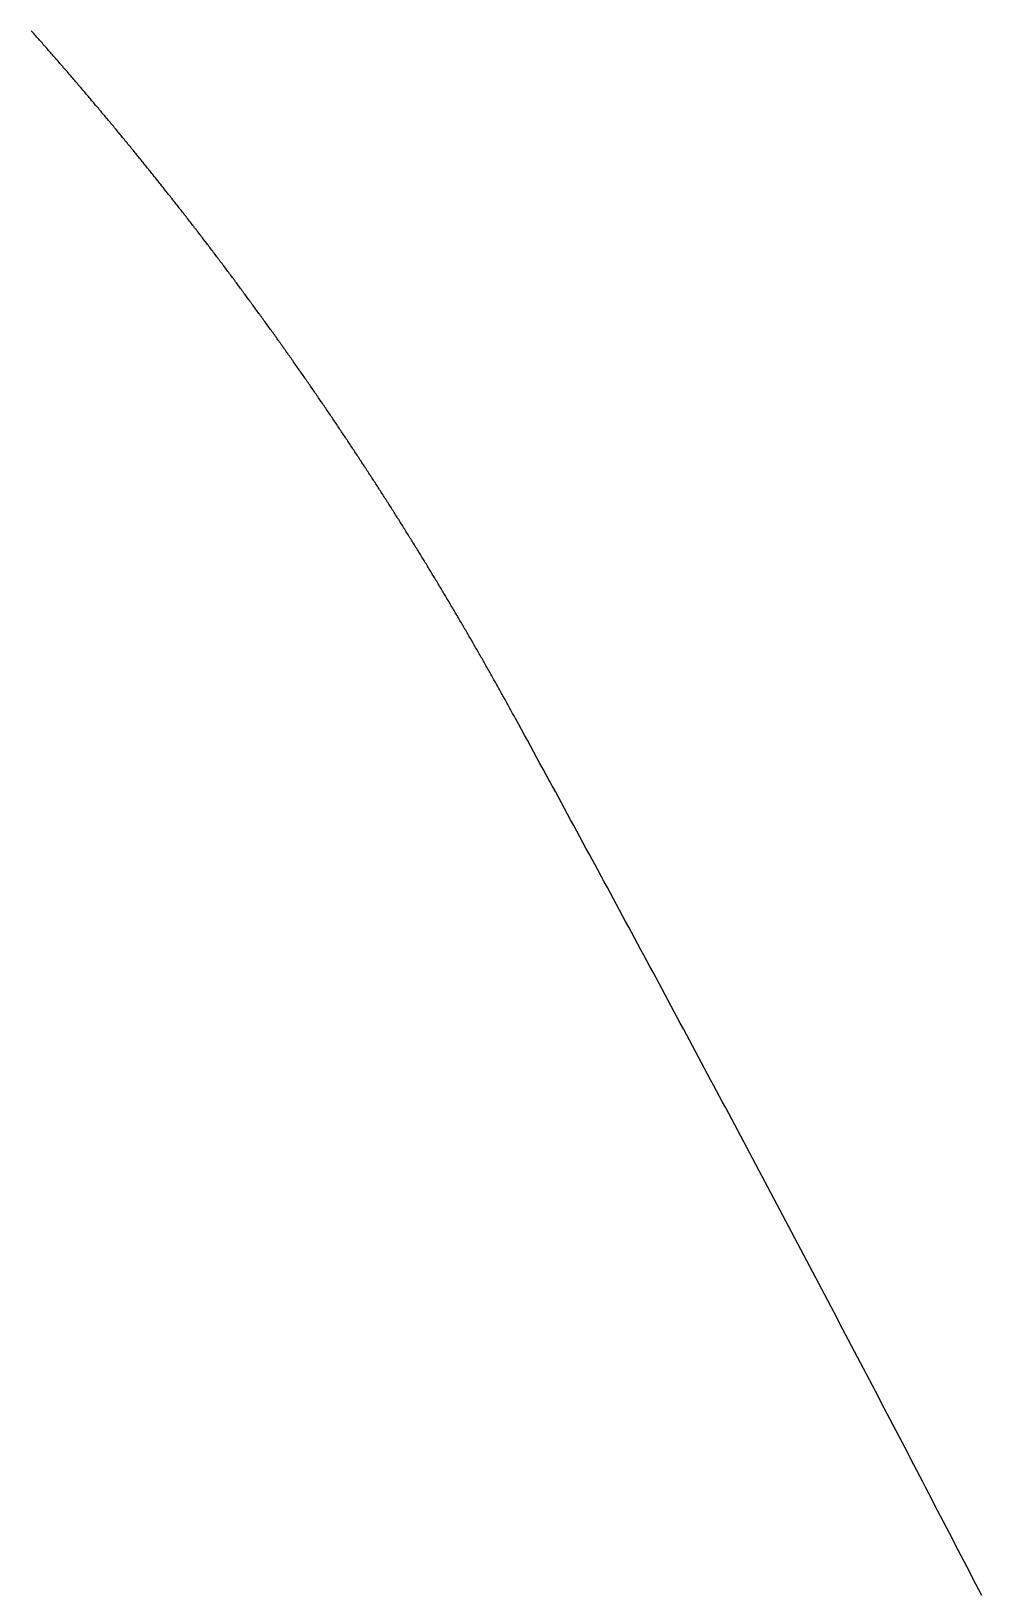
# Model space of a CAD drawing. Extents: x 6805096 to 46905100, y -25788412 to -58651.
# Drawn here: x 43675307 to 44108790, y -3682770 to -2970917 of the extents above; entities that cross this region are included whole.
import ezdxf

# ---------------------------------------------------------------- set-up
doc = ezdxf.new("R2010")
doc.units = 0

msp = doc.modelspace()

# ---------------------------------------------------------------- linework, layer by layer
at = {"layer": 'Layer 1'}
for p, q in [((43675733.055166, -2971156.136404), (43675307.42063, -2970677.575538)), ((43676158.51489, -2971634.865309), (43675733.055166, -2971156.136404)), ((43676583.799749, -2972113.762209), (43676158.51489, -2971634.865309)), ((43677008.909688, -2972592.827061), (43676583.799749, -2972113.762209)), ((43677433.844653, -2973072.059821), (43677008.909688, -2972592.827061)), ((43677858.604591, -2973551.460446), (43677433.844653, -2973072.059821)), ((43678283.189447, -2974031.02889), (43677858.604591, -2973551.460446)), ((43678707.599169, -2974510.765112), (43678283.189447, -2974031.02889)), ((43679131.833702, -2974990.669066), (43678707.599169, -2974510.765112)), ((43679555.892993, -2975470.74071), (43679131.833702, -2974990.669066)), ((43679979.776987, -2975950.98), (43679555.892993, -2975470.74071)), ((43680403.48563, -2976431.386892), (43679979.776987, -2975950.98)), ((43680827.01887, -2976911.961341), (43680403.48563, -2976431.386892)), ((43681250.376652, -2977392.703305), (43680827.01887, -2976911.961341)), ((43681673.558922, -2977873.61274), (43681250.376652, -2977392.703305)), ((43682096.565626, -2978354.689602), (43681673.558922, -2977873.61274)), ((43682519.396711, -2978835.933848), (43682096.565626, -2978354.689602)), ((43682942.052123, -2979317.345433), (43682519.396711, -2978835.933848)), ((43683364.531807, -2979798.924313), (43682942.052123, -2979317.345433)), ((43683786.835711, -2980280.670446), (43683364.531807, -2979798.924313)), ((43684208.96378, -2980762.583788), (43683786.835711, -2980280.670446)), ((43684630.915961, -2981244.664294), (43684208.96378, -2980762.583788)), ((43685052.692199, -2981726.911921), (43684630.915961, -2981244.664294)), ((43685474.292441, -2982209.326625), (43685052.692199, -2981726.911921)), ((43685895.716633, -2982691.908363), (43685474.292441, -2982209.326625)), ((43686316.964722, -2983174.657091), (43685895.716633, -2982691.908363)), ((43686738.036652, -2983657.572765), (43686316.964722, -2983174.657091)), ((43687158.932371, -2984140.655341), (43686738.036652, -2983657.572765)), ((43687579.651825, -2984623.904776), (43687158.932371, -2984140.655341)), ((43688000.19496, -2985107.321026), (43687579.651825, -2984623.904776)), ((43688420.561722, -2985590.904048), (43688000.19496, -2985107.321026)), ((43688840.752056, -2986074.653796), (43688420.561722, -2985590.904048)), ((43689260.765911, -2986558.570229), (43688840.752056, -2986074.653796)), ((43689680.603231, -2987042.653302), (43689260.765911, -2986558.570229)), ((43690100.263962, -2987526.902971), (43689680.603231, -2987042.653302)), ((43690519.748052, -2988011.319193), (43690100.263962, -2987526.902971)), ((43690939.055445, -2988495.901923), (43690519.748052, -2988011.319193)), ((43691358.186089, -2988980.651119), (43690939.055445, -2988495.901923)), ((43691777.13993, -2989465.566736), (43691358.186089, -2988980.651119)), ((43692195.916912, -2989950.648732), (43691777.13993, -2989465.566736)), ((43692614.516984, -2990435.897061), (43692195.916912, -2989950.648732)), ((43693032.940091, -2990921.31168), (43692614.516984, -2990435.897061)), ((43693451.186179, -2991406.892546), (43693032.940091, -2990921.31168)), ((43693869.255194, -2991892.639615), (43693451.186179, -2991406.892546)), ((43694287.147082, -2992378.552844), (43693869.255194, -2991892.639615)), ((43694704.86179, -2992864.632187), (43694287.147082, -2992378.552844)), ((43695122.399264, -2993350.877603), (43694704.86179, -2992864.632187)), ((43695539.75945, -2993837.289046), (43695122.399264, -2993350.877603)), ((43695956.942295, -2994323.866474), (43695539.75945, -2993837.289046)), ((43696373.947743, -2994810.609842), (43695956.942295, -2994323.866474)), ((43696790.775742, -2995297.519108), (43696373.947743, -2994810.609842)), ((43697207.426238, -2995784.594226), (43696790.775742, -2995297.519108)), ((43697623.899177, -2996271.835154), (43697207.426238, -2995784.594226)), ((43698040.194504, -2996759.241847), (43697623.899177, -2996271.835154)), ((43698456.312167, -2997246.814263), (43698040.194504, -2996759.241847)), ((43698872.252112, -2997734.552357), (43698456.312167, -2997246.814263)), ((43699288.014283, -2998222.456085), (43698872.252112, -2997734.552357)), ((43699703.598629, -2998710.525404), (43699288.014283, -2998222.456085)), ((43700119.005094, -2999198.76027), (43699703.598629, -2998710.525404)), ((43700534.233626, -2999687.16064), (43700119.005094, -2999198.76027)), ((43700949.28417, -3000175.726469), (43700534.233626, -2999687.16064)), ((43701364.156672, -3000664.457715), (43700949.28417, -3000175.726469)), ((43701778.851079, -3001153.354332), (43701364.156672, -3000664.457715)), ((43702193.367337, -3001642.416278), (43701778.851079, -3001153.354332)), ((43702607.705392, -3002131.643509), (43702193.367337, -3001642.416278)), ((43703021.865189, -3002621.035981), (43702607.705392, -3002131.643509)), ((43703435.846676, -3003110.59365), (43703021.865189, -3002621.035981)), ((43703849.649799, -3003600.316473), (43703435.846676, -3003110.59365)), ((43704263.274503, -3004090.204406), (43703849.649799, -3003600.316473)), ((43704676.720735, -3004580.257405), (43704263.274503, -3004090.204406)), ((43705089.988441, -3005070.475426), (43704676.720735, -3004580.257405)), ((43705503.077568, -3005560.858427), (43705089.988441, -3005070.475426)), ((43705915.98806, -3006051.406362), (43705503.077568, -3005560.858427)), ((43706328.719865, -3006542.119189), (43705915.98806, -3006051.406362)), ((43706741.272929, -3007032.996863), (43706328.719865, -3006542.119189)), ((43707153.647198, -3007524.039341), (43706741.272929, -3007032.996863)), ((43707565.842618, -3008015.24658), (43707153.647198, -3007524.039341)), ((43707977.859135, -3008506.618534), (43707565.842618, -3008015.24658)), ((43708389.696695, -3008998.155162), (43707977.859135, -3008506.618534)), ((43708801.355245, -3009489.856418), (43708389.696695, -3008998.155162)), ((43709212.83473, -3009981.72226), (43708801.355245, -3009489.856418)), ((43709624.135098, -3010473.752643), (43709212.83473, -3009981.72226)), ((43710035.256294, -3010965.947525), (43709624.135098, -3010473.752643)), ((43710446.198264, -3011458.30686), (43710035.256294, -3010965.947525)), ((43710856.960954, -3011950.830606), (43710446.198264, -3011458.30686)), ((43711267.544311, -3012443.518718), (43710856.960954, -3011950.830606)), ((43711677.948281, -3012936.371154), (43711267.544311, -3012443.518718)), ((43712088.17281, -3013429.387868), (43711677.948281, -3012936.371154)), ((43712498.217844, -3013922.568819), (43712088.17281, -3013429.387868)), ((43712908.083329, -3014415.913961), (43712498.217844, -3013922.568819)), ((43713317.769211, -3014909.423251), (43712908.083329, -3014415.913961)), ((43713727.275438, -3015403.096645), (43713317.769211, -3014909.423251)), ((43714136.601954, -3015896.934101), (43713727.275438, -3015403.096645)), ((43714545.748706, -3016390.935573), (43714136.601954, -3015896.934101)), ((43714954.715641, -3016885.101018), (43714545.748706, -3016390.935573)), ((43715363.502703, -3017379.430393), (43714954.715641, -3016885.101018)), ((43715772.109841, -3017873.923654), (43715363.502703, -3017379.430393)), ((43716180.536998, -3018368.580756), (43715772.109841, -3017873.923654)), ((43716588.784123, -3018863.401658), (43716180.536998, -3018368.580756)), ((43716996.851161, -3019358.386313), (43716588.784123, -3018863.401658)), ((43717404.738058, -3019853.53468), (43716996.851161, -3019358.386313)), ((43717812.444761, -3020348.846714), (43717404.738058, -3019853.53468)), ((43718219.971215, -3020844.322371), (43717812.444761, -3020348.846714)), ((43718627.317367, -3021339.961608), (43718219.971215, -3020844.322371)), ((43719034.483163, -3021835.764381), (43718627.317367, -3021339.961608)), ((43719441.468548, -3022331.730646), (43719034.483163, -3021835.764381)), ((43719848.273471, -3022827.86036), (43719441.468548, -3022331.730646)), ((43720254.897875, -3023324.153479), (43719848.273471, -3022827.86036)), ((43720661.341708, -3023820.609959), (43720254.897875, -3023324.153479)), ((43721067.604916, -3024317.229757), (43720661.341708, -3023820.609959)), ((43721473.687445, -3024814.012828), (43721067.604916, -3024317.229757)), ((43721879.589241, -3025310.959129), (43721473.687445, -3024814.012828)), ((43722285.310251, -3025808.068616), (43721879.589241, -3025310.959129)), ((43722690.85042, -3026305.341246), (43722285.310251, -3025808.068616)), ((43723096.209694, -3026802.776975), (43722690.85042, -3026305.341246)), ((43723501.388021, -3027300.375759), (43723096.209694, -3026802.776975)), ((43723906.385345, -3027798.137554), (43723501.388021, -3027300.375759)), ((43724311.201614, -3028296.062317), (43723906.385345, -3027798.137554)), ((43724715.836773, -3028794.150004), (43724311.201614, -3028296.062317)), ((43725120.290768, -3029292.400571), (43724715.836773, -3028794.150004)), ((43725524.563546, -3029790.813975), (43725120.290768, -3029292.400571)), ((43725928.655053, -3030289.390172), (43725524.563546, -3029790.813975)), ((43726332.565235, -3030788.129117), (43725928.655053, -3030289.390172)), ((43726736.294039, -3031287.030768), (43726332.565235, -3030788.129117)), ((43727139.84141, -3031786.095081), (43726736.294039, -3031287.030768)), ((43727543.207294, -3032285.322012), (43727139.84141, -3031786.095081)), ((43727946.391638, -3032784.711516), (43727543.207294, -3032285.322012)), ((43728349.394388, -3033284.263552), (43727946.391638, -3032784.711516)), ((43728752.21549, -3033783.978074), (43728349.394388, -3033284.263552)), ((43729154.85489, -3034283.855039), (43728752.21549, -3033783.978074)), ((43729557.312535, -3034783.894403), (43729154.85489, -3034283.855039)), ((43729959.588371, -3035284.096123), (43729557.312535, -3034783.894403)), ((43730361.682343, -3035784.460155), (43729959.588371, -3035284.096123)), ((43730763.594398, -3036284.986455), (43730361.682343, -3035784.460155)), ((43731165.324483, -3036785.67498), (43730763.594398, -3036284.986455)), ((43731566.872542, -3037286.525685), (43731165.324483, -3036785.67498)), ((43731968.238523, -3037787.538528), (43731566.872542, -3037286.525685)), ((43732369.422372, -3038288.713463), (43731968.238523, -3037787.538528)), ((43732770.424035, -3038790.050448), (43732369.422372, -3038288.713463)), ((43733171.243458, -3039291.549439), (43732770.424035, -3038790.050448)), ((43733571.880587, -3039793.210393), (43733171.243458, -3039291.549439)), ((43733972.335368, -3040295.033264), (43733571.880587, -3039793.210393)), ((43734372.607748, -3040797.018011), (43733972.335368, -3040295.033264)), ((43734772.697672, -3041299.164588), (43734372.607748, -3040797.018011)), ((43735172.605088, -3041801.472953), (43734772.697672, -3041299.164588)), ((43735572.32994, -3042303.943061), (43735172.605088, -3041801.472953)), ((43735971.872176, -3042806.574869), (43735572.32994, -3042303.943061)), ((43736371.231741, -3043309.368333), (43735971.872176, -3042806.574869)), ((43736770.408581, -3043812.323409), (43736371.231741, -3043309.368333)), ((43737169.402644, -3044315.440054), (43736770.408581, -3043812.323409)), ((43737568.213874, -3044818.718224), (43737169.402644, -3044315.440054)), ((43737966.842219, -3045322.157876), (43737568.213874, -3044818.718224)), ((43738365.287623, -3045825.758964), (43737966.842219, -3045322.157876)), ((43738763.550035, -3046329.521447), (43738365.287623, -3045825.758964)), ((43739161.629398, -3046833.44528), (43738763.550035, -3046329.521447)), ((43739559.525661, -3047337.530419), (43739161.629398, -3046833.44528)), ((43739957.238769, -3047841.77682), (43739559.525661, -3047337.530419)), ((43740354.768667, -3048346.184441), (43739957.238769, -3047841.77682)), ((43740752.115303, -3048850.753237), (43740354.768667, -3048346.184441)), ((43741149.278623, -3049355.483164), (43740752.115303, -3048850.753237)), ((43741546.258572, -3049860.374179), (43741149.278623, -3049355.483164)), ((43741943.055097, -3050365.426238), (43741546.258572, -3049860.374179)), ((43742339.668144, -3050870.639297), (43741943.055097, -3050365.426238)), ((43742736.09766, -3051376.013313), (43742339.668144, -3050870.639297)), ((43743132.343589, -3051881.548242), (43742736.09766, -3051376.013313)), ((43743528.40588, -3052387.24404), (43743132.343589, -3051881.548242)), ((43743924.284476, -3052893.100664), (43743528.40588, -3052387.24404)), ((43744319.979326, -3053399.118069), (43743924.284476, -3052893.100664)), ((43744715.490375, -3053905.296212), (43744319.979326, -3053399.118069)), ((43745110.817569, -3054411.63505), (43744715.490375, -3053905.296212)), ((43745505.960855, -3054918.134538), (43745110.817569, -3054411.63505)), ((43745900.920178, -3055424.794633), (43745505.960855, -3054918.134538)), ((43746295.695485, -3055931.615291), (43745900.920178, -3055424.794633)), ((43746690.286721, -3056438.596468), (43746295.695485, -3055931.615291)), ((43747084.693834, -3056945.738121), (43746690.286721, -3056438.596468)), ((43747478.91677, -3057453.040206), (43747084.693834, -3056945.738121)), ((43747872.955473, -3057960.502679), (43747478.91677, -3057453.040206)), ((43748266.809891, -3058468.125497), (43747872.955473, -3057960.502679)), ((43748660.479971, -3058975.908616), (43748266.809891, -3058468.125497)), ((43749053.965657, -3059483.851992), (43748660.479971, -3058975.908616)), ((43749447.266896, -3059991.955581), (43749053.965657, -3059483.851992)), ((43749840.383634, -3060500.21934), (43749447.266896, -3059991.955581)), ((43750233.315818, -3061008.643224), (43749840.383634, -3060500.21934)), ((43750626.063394, -3061517.227191), (43750233.315818, -3061008.643224)), ((43751018.626308, -3062025.971197), (43750626.063394, -3061517.227191)), ((43751411.004505, -3062534.875197), (43751018.626308, -3062025.971197)), ((43751803.197933, -3063043.939148), (43751411.004505, -3062534.875197)), ((43752195.206537, -3063553.163007), (43751803.197933, -3063043.939148)), ((43752587.030264, -3064062.546729), (43752195.206537, -3063553.163007)), ((43752978.669059, -3064572.090271), (43752587.030264, -3064062.546729)), ((43753370.122869, -3065081.79359), (43752978.669059, -3064572.090271)), ((43753761.391641, -3065591.656641), (43753370.122869, -3065081.79359)), ((43754152.475319, -3066101.67938), (43753761.391641, -3065591.656641)), ((43754543.373851, -3066611.861765), (43754152.475319, -3066101.67938)), ((43754934.087183, -3067122.203751), (43754543.373851, -3066611.861765)), ((43755324.61526, -3067632.705294), (43754934.087183, -3067122.203751)), ((43755714.95803, -3068143.366351), (43755324.61526, -3067632.705294)), ((43756105.115437, -3068654.186879), (43755714.95803, -3068143.366351)), ((43756495.087429, -3069165.166833), (43756105.115437, -3068654.186879)), ((43756884.873951, -3069676.306169), (43756495.087429, -3069165.166833)), ((43757274.47495, -3070187.604845), (43756884.873951, -3069676.306169)), ((43757663.890371, -3070699.062816), (43757274.47495, -3070187.604845)), ((43758053.120162, -3071210.680038), (43757663.890371, -3070699.062816)), ((43758442.164268, -3071722.456469), (43758053.120162, -3071210.680038)), ((43758831.022635, -3072234.392063), (43758442.164268, -3071722.456469)), ((43759219.695209, -3072746.486778), (43758831.022635, -3072234.392063)), ((43759608.181938, -3073258.740569), (43759219.695209, -3072746.486778)), ((43759996.482766, -3073771.153394), (43759608.181938, -3073258.740569)), ((43760384.59764, -3074283.725207), (43759996.482766, -3073771.153394)), ((43760772.526506, -3074796.455966), (43760384.59764, -3074283.725207)), ((43761160.269311, -3075309.345627), (43760772.526506, -3074796.455966)), ((43761547.826, -3075822.394146), (43761160.269311, -3075309.345627)), ((43761935.19652, -3076335.60148), (43761547.826, -3075822.394146)), ((43762322.380817, -3076848.967584), (43761935.19652, -3076335.60148)), ((43762709.378837, -3077362.492415), (43762322.380817, -3076848.967584)), ((43763096.190526, -3077876.175929), (43762709.378837, -3077362.492415)), ((43763482.815831, -3078390.018083), (43763096.190526, -3077876.175929)), ((43763869.254697, -3078904.018832), (43763482.815831, -3078390.018083)), ((43764255.507071, -3079418.178134), (43763869.254697, -3078904.018832)), ((43764641.572899, -3079932.495943), (43764255.507071, -3079418.178134)), ((43765027.452127, -3080446.972218), (43764641.572899, -3079932.495943)), ((43765413.144701, -3080961.606913), (43765027.452127, -3080446.972218)), ((43765798.650568, -3081476.399986), (43765413.144701, -3080961.606913)), ((43766183.969673, -3081991.351392), (43765798.650568, -3081476.399986)), ((43766569.101963, -3082506.461087), (43766183.969673, -3081991.351392)), ((43766954.047385, -3083021.729029), (43766569.101963, -3082506.461087)), ((43767338.805883, -3083537.155173), (43766954.047385, -3083021.729029)), ((43767723.377405, -3084052.739475), (43767338.805883, -3083537.155173)), ((43768107.761896, -3084568.481893), (43767723.377405, -3084052.739475)), ((43768491.959303, -3085084.382381), (43768107.761896, -3084568.481893)), ((43768875.969572, -3085600.440897), (43768491.959303, -3085084.382381)), ((43769259.792648, -3086116.657397), (43768875.969572, -3085600.440897)), ((43769643.428479, -3086633.031836), (43769259.792648, -3086116.657397)), ((43770026.877011, -3087149.564172), (43769643.428479, -3086633.031836)), ((43770410.138189, -3087666.254361), (43770026.877011, -3087149.564172)), ((43770793.211959, -3088183.102358), (43770410.138189, -3087666.254361)), ((43771176.098269, -3088700.10812), (43770793.211959, -3088183.102358)), ((43771558.797063, -3089217.271604), (43771176.098269, -3088700.10812)), ((43771941.308289, -3089734.592765), (43771558.797063, -3089217.271604)), ((43772323.631893, -3090252.071561), (43771941.308289, -3089734.592765)), ((43772705.767819, -3090769.707946), (43772323.631893, -3090252.071561)), ((43773087.716016, -3091287.501878), (43772705.767819, -3090769.707946)), ((43773469.476429, -3091805.453313), (43773087.716016, -3091287.501878)), ((43773851.049003, -3092323.562207), (43773469.476429, -3091805.453313)), ((43774232.433686, -3092841.828516), (43773851.049003, -3092323.562207)), ((43774613.630424, -3093360.252197), (43774232.433686, -3092841.828516)), ((43774994.639162, -3093878.833206), (43774613.630424, -3093360.252197)), ((43775375.459847, -3094397.571499), (43774994.639162, -3093878.833206)), ((43775756.092425, -3094916.467032), (43775375.459847, -3094397.571499)), ((43776136.536842, -3095435.519763), (43775756.092425, -3094916.467032)), ((43776516.793044, -3095954.729646), (43776136.536842, -3095435.519763)), ((43776896.860978, -3096474.096638), (43776516.793044, -3095954.729646)), ((43777276.74059, -3096993.620696), (43776896.860978, -3096474.096638)), ((43777656.431825, -3097513.301777), (43777276.74059, -3096993.620696)), ((43778035.934631, -3098033.139835), (43777656.431825, -3097513.301777)), ((43778415.248953, -3098553.134827), (43778035.934631, -3098033.139835)), ((43778794.374737, -3099073.286711), (43778415.248953, -3098553.134827)), ((43779173.311929, -3099593.595441), (43778794.374737, -3099073.286711)), ((43779552.060477, -3100114.060975), (43779173.311929, -3099593.595441)), ((43779930.620325, -3100634.683268), (43779552.060477, -3100114.060975)), ((43780308.991421, -3101155.462277), (43779930.620325, -3100634.683268)), ((43780687.173709, -3101676.397958), (43780308.991421, -3101155.462277)), ((43781065.167137, -3102197.490267), (43780687.173709, -3101676.397958)), ((43781442.971651, -3102718.739162), (43781065.167137, -3102197.490267)), ((43781820.587196, -3103240.144597), (43781442.971651, -3102718.739162)), ((43782198.01372, -3103761.706529), (43781820.587196, -3103240.144597)), ((43782575.251167, -3104283.424915), (43782198.01372, -3103761.706529)), ((43782952.299485, -3104805.299711), (43782575.251167, -3104283.424915)), ((43783329.158619, -3105327.330873), (43782952.299485, -3104805.299711)), ((43783705.828516, -3105849.518357), (43783329.158619, -3105327.330873)), ((43784082.309122, -3106371.86212), (43783705.828516, -3105849.518357)), ((43784458.600383, -3106894.362118), (43784082.309122, -3106371.86212)), ((43784834.702245, -3107417.018307), (43784458.600383, -3106894.362118)), ((43785210.614654, -3107939.830643), (43784834.702245, -3107417.018307)), ((43785586.337556, -3108462.799083), (43785210.614654, -3107939.830643)), ((43785961.870899, -3108985.923584), (43785586.337556, -3108462.799083)), ((43786337.214627, -3109509.2041), (43785961.870899, -3108985.923584)), ((43786712.368688, -3110032.64059), (43786337.214627, -3109509.2041)), ((43787087.333026, -3110556.233008), (43786712.368688, -3110032.64059)), ((43787462.107589, -3111079.981311), (43787087.333026, -3110556.233008)), ((43787836.692323, -3111603.885456), (43787462.107589, -3111079.981311)), ((43788211.087173, -3112127.945398), (43787836.692323, -3111603.885456)), ((43788585.292086, -3112652.161095), (43788211.087173, -3112127.945398)), ((43788959.307008, -3113176.532502), (43788585.292086, -3112652.161095)), ((43789333.131886, -3113701.059575), (43788959.307008, -3113176.532502)), ((43789706.766665, -3114225.742272), (43789333.131886, -3113701.059575)), ((43790080.211291, -3114750.580547), (43789706.766665, -3114225.742272)), ((43790453.465711, -3115275.574358), (43790080.211291, -3114750.580547)), ((43790826.529872, -3115800.723661), (43790453.465711, -3115275.574358)), ((43791199.403718, -3116326.028411), (43790826.529872, -3115800.723661)), ((43791572.087197, -3116851.488566), (43791199.403718, -3116326.028411)), ((43791944.580254, -3117377.104081), (43791572.087197, -3116851.488566)), ((43792316.882836, -3117902.874914), (43791944.580254, -3117377.104081)), ((43792688.994888, -3118428.801019), (43792316.882836, -3117902.874914)), ((43793060.916358, -3118954.882354), (43792688.994888, -3118428.801019)), ((43793432.647191, -3119481.118874), (43793060.916358, -3118954.882354)), ((43793804.187333, -3120007.510536), (43793432.647191, -3119481.118874)), ((43794175.53673, -3120534.057297), (43793804.187333, -3120007.510536)), ((43794546.69533, -3121060.759112), (43794175.53673, -3120534.057297)), ((43794917.663077, -3121587.615938), (43794546.69533, -3121060.759112)), ((43795288.439918, -3122114.627731), (43794917.663077, -3121587.615938)), ((43795659.0258, -3122641.794447), (43795288.439918, -3122114.627731)), ((43796029.420667, -3123169.116043), (43795659.0258, -3122641.794447)), ((43796399.624468, -3123696.592475), (43796029.420667, -3123169.116043)), ((43796769.637147, -3124224.223699), (43796399.624468, -3123696.592475)), ((43797139.458651, -3124752.009671), (43796769.637147, -3124224.223699)), ((43797509.088926, -3125279.950348), (43797139.458651, -3124752.009671)), ((43797878.527919, -3125808.045687), (43797509.088926, -3125279.950348)), ((43798247.775575, -3126336.295642), (43797878.527919, -3125808.045687)), ((43798616.83184, -3126864.700172), (43798247.775575, -3126336.295642)), ((43798985.696661, -3127393.259231), (43798616.83184, -3126864.700172)), ((43799354.369984, -3127921.972776), (43798985.696661, -3127393.259231)), ((43799722.851756, -3128450.840764), (43799354.369984, -3127921.972776)), ((43800091.141921, -3128979.86315), (43799722.851756, -3128450.840764)), ((43800459.240428, -3129509.039892), (43800091.141921, -3128979.86315)), ((43800827.14722, -3130038.370944), (43800459.240428, -3129509.039892)), ((43801194.862246, -3130567.856265), (43800827.14722, -3130038.370944)), ((43801562.38545, -3131097.495809), (43801194.862246, -3130567.856265)), ((43801929.71678, -3131627.289533), (43801562.38545, -3131097.495809)), ((43802296.856181, -3132157.237394), (43801929.71678, -3131627.289533)), ((43802663.8036, -3132687.339347), (43802296.856181, -3132157.237394)), ((43803030.558982, -3133217.59535), (43802663.8036, -3132687.339347)), ((43803397.122275, -3133748.005357), (43803030.558982, -3133217.59535)), ((43803763.493423, -3134278.569326), (43803397.122275, -3133748.005357)), ((43804129.672373, -3134809.287213), (43803763.493423, -3134278.569326)), ((43804495.659072, -3135340.158974), (43804129.672373, -3134809.287213)), ((43804861.453466, -3135871.184566), (43804495.659072, -3135340.158974)), ((43805227.0555, -3136402.363944), (43804861.453466, -3135871.184566)), ((43805592.465121, -3136933.697065), (43805227.0555, -3136402.363944)), ((43805957.682275, -3137465.183885), (43805592.465121, -3136933.697065)), ((43806322.706908, -3137996.824361), (43805957.682275, -3137465.183885)), ((43806687.538967, -3138528.618449), (43806322.706908, -3137996.824361)), ((43807052.178398, -3139060.566104), (43806687.538967, -3138528.618449)), ((43807416.625146, -3139592.667284), (43807052.178398, -3139060.566104)), ((43807780.879158, -3140124.921945), (43807416.625146, -3139592.667284)), ((43808144.940381, -3140657.330042), (43807780.879158, -3140124.921945)), ((43808508.808759, -3141189.891533), (43808144.940381, -3140657.330042)), ((43808872.48424, -3141722.606373), (43808508.808759, -3141189.891533)), ((43809235.96677, -3142255.474519), (43808872.48424, -3141722.606373)), ((43809599.256295, -3142788.495927), (43809235.96677, -3142255.474519)), ((43809962.352761, -3143321.670553), (43809599.256295, -3142788.495927)), ((43810325.256113, -3143854.998354), (43809962.352761, -3143321.670553)), ((43810687.9663, -3144388.479285), (43810325.256113, -3143854.998354)), ((43811050.483265, -3144922.113304), (43810687.9663, -3144388.479285)), ((43811412.806957, -3145455.900366), (43811050.483265, -3144922.113304)), ((43811774.93732, -3145989.840428), (43811412.806957, -3145455.900366)), ((43812136.874301, -3146523.933446), (43811774.93732, -3145989.840428)), ((43812498.617847, -3147058.179376), (43812136.874301, -3146523.933446)), ((43812860.167903, -3147592.578175), (43812498.617847, -3147058.179376)), ((43813221.524415, -3148127.129799), (43812860.167903, -3147592.578175)), ((43813582.687331, -3148661.834203), (43813221.524415, -3148127.129799)), ((43813943.656595, -3149196.691345), (43813582.687331, -3148661.834203)), ((43814304.432154, -3149731.701181), (43813943.656595, -3149196.691345)), ((43814665.013955, -3150266.863667), (43814304.432154, -3149731.701181)), ((43815025.401943, -3150802.178759), (43814665.013955, -3150266.863667)), ((43815385.596064, -3151337.646413), (43815025.401943, -3150802.178759)), ((43815745.596266, -3151873.266587), (43815385.596064, -3151337.646413)), ((43816105.402493, -3152409.039235), (43815745.596266, -3151873.266587)), ((43816465.014693, -3152944.964315), (43816105.402493, -3152409.039235)), ((43816824.43281, -3153481.041782), (43816465.014693, -3152944.964315)), ((43817183.656793, -3154017.271594), (43816824.43281, -3153481.041782)), ((43817542.686586, -3154553.653705), (43817183.656793, -3154017.271594)), ((43817901.522135, -3155090.188073), (43817542.686586, -3154553.653705)), ((43818260.163388, -3155626.874654), (43817901.522135, -3155090.188073)), ((43818618.61029, -3156163.713404), (43818260.163388, -3155626.874654)), ((43818976.862788, -3156700.704279), (43818618.61029, -3156163.713404)), ((43819334.920826, -3157237.847236), (43818976.862788, -3156700.704279)), ((43819692.784353, -3157775.14223), (43819334.920826, -3157237.847236)), ((43820050.453313, -3158312.589219), (43819692.784353, -3157775.14223)), ((43820407.927654, -3158850.188158), (43820050.453313, -3158312.589219)), ((43820765.207321, -3159387.939004), (43820407.927654, -3158850.188158)), ((43821122.29226, -3159925.841713), (43820765.207321, -3159387.939004)), ((43821479.182418, -3160463.896242), (43821122.29226, -3159925.841713)), ((43821835.87774, -3161002.102546), (43821479.182418, -3160463.896242)), ((43822192.378173, -3161540.460581), (43821835.87774, -3161002.102546)), ((43822548.683664, -3162078.970305), (43822192.378173, -3161540.460581)), ((43822904.794158, -3162617.631673), (43822548.683664, -3162078.970305)), ((43823260.709601, -3163156.444642), (43822904.794158, -3162617.631673)), ((43823616.42994, -3163695.409168), (43823260.709601, -3163156.444642)), ((43823971.95512, -3164234.525208), (43823616.42994, -3163695.409168)), ((43824327.285089, -3164773.792716), (43823971.95512, -3164234.525208)), ((43824682.419792, -3165313.211651), (43824327.285089, -3164773.792716)), ((43825037.359175, -3165852.781968), (43824682.419792, -3165313.211651)), ((43825392.103184, -3166392.503623), (43825037.359175, -3165852.781968)), ((43825746.651766, -3166932.376573), (43825392.103184, -3166392.503623)), ((43826101.004867, -3167472.400773), (43825746.651766, -3166932.376573)), ((43826455.162433, -3168012.576181), (43826101.004867, -3167472.400773)), ((43826809.124411, -3168552.902753), (43826455.162433, -3168012.576181)), ((43827162.890745, -3169093.380444), (43826809.124411, -3168552.902753)), ((43827516.461383, -3169634.009211), (43827162.890745, -3169093.380444)), ((43827869.836271, -3170174.789011), (43827516.461383, -3169634.009211)), ((43828223.015355, -3170715.719799), (43827869.836271, -3170174.789011)), ((43828575.998581, -3171256.801532), (43828223.015355, -3170715.719799)), ((43828928.785895, -3171798.034166), (43828575.998581, -3171256.801532)), ((43829281.377243, -3172339.417658), (43828928.785895, -3171798.034166)), ((43829633.772572, -3172880.951964), (43829281.377243, -3172339.417658)), ((43829985.971828, -3173422.63704), (43829633.772572, -3172880.951964)), ((43830337.974956, -3173964.472841), (43829985.971828, -3173422.63704)), ((43830689.781904, -3174506.459326), (43830337.974956, -3173964.472841)), ((43831041.392617, -3175048.596449), (43830689.781904, -3174506.459326)), ((43831392.807042, -3175590.884168), (43831041.392617, -3175048.596449)), ((43831744.025124, -3176133.322438), (43831392.807042, -3175590.884168)), ((43832095.04681, -3176675.911216), (43831744.025124, -3176133.322438)), ((43832445.872046, -3177218.650457), (43832095.04681, -3176675.911216)), ((43832796.500778, -3177761.540119), (43832445.872046, -3177218.650457)), ((43833146.932952, -3178304.580158), (43832796.500778, -3177761.540119)), ((43833497.168515, -3178847.770529), (43833146.932952, -3178304.580158)), ((43833847.207412, -3179391.11119), (43833497.168515, -3178847.770529)), ((43834197.049591, -3179934.602096), (43833847.207412, -3179391.11119)), ((43834546.694996, -3180478.243203), (43834197.049591, -3179934.602096)), ((43834896.143575, -3181022.034469), (43834546.694996, -3180478.243203)), ((43835245.395272, -3181565.975849), (43834896.143575, -3181022.034469)), ((43835594.450036, -3182110.067299), (43835245.395272, -3181565.975849)), ((43835943.307811, -3182654.308776), (43835594.450036, -3182110.067299)), ((43836291.968544, -3183198.700237), (43835943.307811, -3182654.308776)), ((43836640.432181, -3183743.241636), (43836291.968544, -3183198.700237)), ((43836988.698669, -3184287.932932), (43836640.432181, -3183743.241636)), ((43837336.767952, -3184832.774079), (43836988.698669, -3184287.932932)), ((43837684.639979, -3185377.765034), (43837336.767952, -3184832.774079)), ((43838032.314694, -3185922.905754), (43837684.639979, -3185377.765034)), ((43838379.792044, -3186468.196195), (43838032.314694, -3185922.905754)), ((43838727.071975, -3187013.636313), (43838379.792044, -3186468.196195)), ((43839074.154433, -3187559.226064), (43838727.071975, -3187013.636313)), ((43839421.039365, -3188104.965404), (43839074.154433, -3187559.226064)), ((43839767.726717, -3188650.854291), (43839421.039365, -3188104.965404)), ((43840114.216434, -3189196.89268), (43839767.726717, -3188650.854291)), ((43840460.508463, -3189743.080527), (43840114.216434, -3189196.89268)), ((43840806.602751, -3190289.417789), (43840460.508463, -3189743.080527)), ((43841152.499242, -3190835.904422), (43840806.602751, -3190289.417789)), ((43841498.197885, -3191382.540382), (43841152.499242, -3190835.904422)), ((43841843.698624, -3191929.325626), (43841498.197885, -3191382.540382)), ((43842189.001405, -3192476.26011), (43841843.698624, -3191929.325626)), ((43842534.106176, -3193023.34379), (43842189.001405, -3192476.26011)), ((43842879.012882, -3193570.576622), (43842534.106176, -3193023.34379)), ((43843223.721469, -3194117.958563), (43842879.012882, -3193570.576622)), ((43843568.231884, -3194665.489569), (43843223.721469, -3194117.958563)), ((43843912.544073, -3195213.169596), (43843568.231884, -3194665.489569)), ((43844256.657981, -3195760.998601), (43843912.544073, -3195213.169596)), ((43844600.573556, -3196308.97654), (43844256.657981, -3195760.998601)), ((43844944.290743, -3196857.103368), (43844600.573556, -3196308.97654)), ((43845287.809488, -3197405.379044), (43844944.290743, -3196857.103368)), ((43845631.129738, -3197953.803521), (43845287.809488, -3197405.379044)), ((43845974.251438, -3198502.376758), (43845631.129738, -3197953.803521)), ((43846317.174536, -3199051.09871), (43845974.251438, -3198502.376758)), ((43846659.898976, -3199599.969334), (43846317.174536, -3199051.09871)), ((43847002.424706, -3200148.988585), (43846659.898976, -3199599.969334)), ((43847344.751672, -3200698.15642), (43847002.424706, -3200148.988585)), ((43847686.879819, -3201247.472796), (43847344.751672, -3200698.15642)), ((43848028.809093, -3201796.937669), (43847686.879819, -3201247.472796)), ((43848370.539442, -3202346.550994), (43848028.809093, -3201796.937669)), ((43848712.070811, -3202896.312728), (43848370.539442, -3202346.550994)), ((43849053.403146, -3203446.222828), (43848712.070811, -3202896.312728)), ((43849394.536394, -3203996.28125), (43849053.403146, -3203446.222828)), ((43849735.4705, -3204546.48795), (43849394.536394, -3203996.28125)), ((43850076.205412, -3205096.842884), (43849735.4705, -3204546.48795)), ((43850416.741074, -3205647.346009), (43850076.205412, -3205096.842884)), ((43850757.077433, -3206197.99728), (43850416.741074, -3205647.346009)), ((43851097.214436, -3206748.796655), (43850757.077433, -3206197.99728)), ((43851437.152029, -3207299.744089), (43851097.214436, -3206748.796655)), ((43851776.890157, -3207850.839539), (43851437.152029, -3207299.744089)), ((43852116.428767, -3208402.082961), (43851776.890157, -3207850.839539)), ((43852455.767805, -3208953.474311), (43852116.428767, -3208402.082961)), ((43852794.907217, -3209505.013546), (43852455.767805, -3208953.474311)), ((43853133.84695, -3210056.700622), (43852794.907217, -3209505.013546)), ((43853472.586949, -3210608.535494), (43853133.84695, -3210056.700622)), ((43853811.127161, -3211160.518121), (43853472.586949, -3210608.535494)), ((43854149.467532, -3211712.648457), (43853811.127161, -3211160.518121)), ((43854487.608008, -3212264.926458), (43854149.467532, -3211712.648457)), ((43854825.548536, -3212817.352083), (43854487.608008, -3212264.926458)), ((43855163.289061, -3213369.925285), (43854825.548536, -3212817.352083)), ((43855500.829529, -3213922.646023), (43855163.289061, -3213369.925285)), ((43855838.169887, -3214475.514251), (43855500.829529, -3213922.646023)), ((43856175.310082, -3215028.529927), (43855838.169887, -3214475.514251)), ((43856512.250058, -3215581.693007), (43856175.310082, -3215028.529927)), ((43856848.989763, -3216135.003446), (43856512.250058, -3215581.693007)), ((43857185.529142, -3216688.461202), (43856848.989763, -3216135.003446)), ((43857521.868142, -3217242.06623), (43857185.529142, -3216688.461202)), ((43857858.006709, -3217795.818487), (43857521.868142, -3217242.06623)), ((43858193.944789, -3218349.717929), (43857858.006709, -3217795.818487)), ((43858529.682328, -3218903.764513), (43858193.944789, -3218349.717929)), ((43858865.219272, -3219457.958194), (43858529.682328, -3218903.764513)), ((43859200.555568, -3220012.298929), (43858865.219272, -3219457.958194)), ((43859535.691162, -3220566.786674), (43859200.555568, -3220012.298929)), ((43859870.626, -3221121.421386), (43859535.691162, -3220566.786674)), ((43860205.360027, -3221676.20302), (43859870.626, -3221121.421386)), ((43860539.893191, -3222231.131533), (43860205.360027, -3221676.20302)), ((43860874.225438, -3222786.206882), (43860539.893191, -3222231.131533)), ((43861208.356713, -3223341.429022), (43860874.225438, -3222786.206882)), ((43861542.286962, -3223896.79791), (43861208.356713, -3223341.429022)), ((43861876.016133, -3224452.313503), (43861542.286962, -3223896.79791)), ((43862209.544171, -3225007.975755), (43861876.016133, -3224452.313503)), ((43862542.871022, -3225563.784625), (43862209.544171, -3225007.975755)), ((43862875.996632, -3226119.740067), (43862542.871022, -3225563.784625)), ((43863208.920949, -3226675.842039), (43862875.996632, -3226119.740067)), ((43863541.643917, -3227232.090496), (43863208.920949, -3226675.842039)), ((43863874.165482, -3227788.485395), (43863541.643917, -3227232.090496)), ((43864206.485593, -3228345.026693), (43863874.165482, -3227788.485395)), ((43864538.604193, -3228901.714344), (43864206.485593, -3228345.026693)), ((43864870.52123, -3229458.548307), (43864538.604193, -3228901.714344)), ((43865202.23665, -3230015.528536), (43864870.52123, -3229458.548307)), ((43865533.750398, -3230572.654988), (43865202.23665, -3230015.528536)), ((43865865.062422, -3231129.92762), (43865533.750398, -3230572.654988)), ((43866196.172666, -3231687.346388), (43865865.062422, -3231129.92762)), ((43866527.081079, -3232244.911248), (43866196.172666, -3231687.346388)), ((43866857.787604, -3232802.622157), (43866527.081079, -3232244.911248)), ((43867188.29219, -3233360.479069), (43866857.787604, -3232802.622157)), ((43867518.594781, -3233918.481943), (43867188.29219, -3233360.479069)), ((43867848.695324, -3234476.630734), (43867518.594781, -3233918.481943)), ((43868178.593766, -3235034.925399), (43867848.695324, -3234476.630734)), ((43868508.290052, -3235593.365893), (43868178.593766, -3235034.925399)), ((43868837.784129, -3236151.952174), (43868508.290052, -3235593.365893)), ((43869167.075942, -3236710.684196), (43868837.784129, -3236151.952174)), ((43869496.165438, -3237269.561918), (43869167.075942, -3236710.684196)), ((43869825.052564, -3237828.585294), (43869496.165438, -3237269.561918)), ((43870153.737265, -3238387.754281), (43869825.052564, -3237828.585294)), ((43870482.219487, -3238947.068836), (43870153.737265, -3238387.754281)), ((43870810.499177, -3239506.528915), (43870482.219487, -3238947.068836)), ((43871138.576281, -3240066.134473), (43870810.499177, -3239506.528915)), ((43871466.450744, -3240625.885468), (43871138.576281, -3240066.134473)), ((43871794.122514, -3241185.781855), (43871466.450744, -3240625.885468)), ((43872121.591536, -3241745.823592), (43871794.122514, -3241185.781855)), ((43872448.857757, -3242306.010633), (43872121.591536, -3241745.823592)), ((43872775.921122, -3242866.342936), (43872448.857757, -3242306.010633)), ((43873102.781579, -3243426.820457), (43872775.921122, -3242866.342936)), ((43873429.439072, -3243987.443151), (43873102.781579, -3243426.820457)), ((43873755.893548, -3244548.210976), (43873429.439072, -3243987.443151)), ((43874082.144954, -3245109.123887), (43873755.893548, -3244548.210976)), ((43874408.193236, -3245670.181841), (43874082.144954, -3245109.123887)), ((43874734.038339, -3246231.384795), (43874408.193236, -3245670.181841)), ((43875059.68021, -3246792.732703), (43874734.038339, -3246231.384795)), ((43875385.118795, -3247354.225524), (43875059.68021, -3246792.732703)), ((43875710.354041, -3247915.863212), (43875385.118795, -3247354.225524)), ((43876035.385892, -3248477.645724), (43875710.354041, -3247915.863212)), ((43876360.214297, -3249039.573017), (43876035.385892, -3248477.645724)), ((43876684.8392, -3249601.645047), (43876360.214297, -3249039.573017)), ((43877009.260548, -3250163.86177), (43876684.8392, -3249601.645047)), ((43877333.478288, -3250726.223142), (43877009.260548, -3250163.86177)), ((43877657.492364, -3251288.72912), (43877333.478288, -3250726.223142)), ((43877981.302724, -3251851.37966), (43877657.492364, -3251288.72912)), ((43878304.909314, -3252414.174718), (43877981.302724, -3251851.37966)), ((43878628.312079, -3252977.11425), (43878304.909314, -3252414.174718)), ((43878951.510967, -3253540.198213), (43878628.312079, -3252977.11425)), ((43879274.505923, -3254103.426564), (43878951.510967, -3253540.198213)), ((43879597.296893, -3254666.799257), (43879274.505923, -3254103.426564)), ((43879919.883823, -3255230.31625), (43879597.296893, -3254666.799257)), ((43880242.26666, -3255793.977499), (43879919.883823, -3255230.31625)), ((43880564.445351, -3256357.78296), (43880242.26666, -3255793.977499)), ((43880886.41984, -3256921.73259), (43880564.445351, -3256357.78296)), ((43881208.190074, -3257485.826344), (43880886.41984, -3256921.73259)), ((43881529.756, -3258050.06418), (43881208.190074, -3257485.826344)), ((43881851.117563, -3258614.446052), (43881529.756, -3258050.06418)), ((43882172.27471, -3259178.971918), (43881851.117563, -3258614.446052)), ((43882493.227387, -3259743.641734), (43882172.27471, -3259178.971918)), ((43882813.97554, -3260308.455456), (43882493.227387, -3259743.641734)), ((43883134.519115, -3260873.413041), (43882813.97554, -3260308.455456)), ((43883454.858059, -3261438.514444), (43883134.519115, -3260873.413041)), ((43883774.992317, -3262003.759622), (43883454.858059, -3261438.514444)), ((43884094.921837, -3262569.148532), (43883774.992317, -3262003.759622)), ((43884414.646563, -3263134.681129), (43884094.921837, -3262569.148532)), ((43884734.166442, -3263700.35737), (43884414.646563, -3263134.681129)), ((43885053.48142, -3264266.17721), (43884734.166442, -3263700.35737)), ((43885372.591444, -3264832.140608), (43885053.48142, -3264266.17721)), ((43885691.49646, -3265398.247518), (43885372.591444, -3264832.140608)), ((43886010.196413, -3265964.497896), (43885691.49646, -3265398.247518)), ((43886328.691251, -3266530.8917), (43886010.196413, -3265964.497896)), ((43886646.980918, -3267097.428886), (43886328.691251, -3266530.8917)), ((43886965.065362, -3267664.109409), (43886646.980918, -3267097.428886)), ((43887282.944529, -3268230.933227), (43886965.065362, -3267664.109409)), ((43887600.618364, -3268797.900294), (43887282.944529, -3268230.933227)), ((43887918.086814, -3269365.010569), (43887600.618364, -3268797.900294)), ((43888235.349825, -3269932.264006), (43887918.086814, -3269365.010569)), ((43888552.407343, -3270499.660562), (43888235.349825, -3269932.264006)), ((43888869.259315, -3271067.200194), (43888552.407343, -3270499.660562)), ((43889185.905686, -3271634.882858), (43888869.259315, -3271067.200194)), ((43889502.346403, -3272202.708509), (43889185.905686, -3271634.882858)), ((43889818.581412, -3272770.677105), (43889502.346403, -3272202.708509)), ((43890134.610659, -3273338.788602), (43889818.581412, -3272770.677105)), ((43890450.43409, -3273907.042955), (43890134.610659, -3273338.788602)), ((43890766.051652, -3274475.440122), (43890450.43409, -3273907.042955)), ((43891081.46329, -3275043.980058), (43890766.051652, -3274475.440122)), ((43891396.668951, -3275612.662719), (43891081.46329, -3275043.980058)), ((43891711.668582, -3276181.488063), (43891396.668951, -3275612.662719)), ((43892026.462127, -3276750.456045), (43891711.668582, -3276181.488063)), ((43892341.049533, -3277319.566621), (43892026.462127, -3276750.456045)), ((43892655.430747, -3277888.819749), (43892341.049533, -3277319.566621)), ((43892969.605715, -3278458.215383), (43892655.430747, -3277888.819749)), ((43893283.574382, -3279027.753481), (43892969.605715, -3278458.215383)), ((43893597.336696, -3279597.433998), (43893283.574382, -3279027.753481)), ((43893910.892601, -3280167.256892), (43893597.336696, -3279597.433998)), ((43894224.242045, -3280737.222117), (43893910.892601, -3280167.256892)), ((43894537.384974, -3281307.329632), (43894224.242045, -3280737.222117)), ((43894850.321333, -3281877.579391), (43894537.384974, -3281307.329632)), ((43895163.051069, -3282447.971351), (43894850.321333, -3281877.579391)), ((43895475.574128, -3283018.505468), (43895163.051069, -3282447.971351)), ((43895787.890456, -3283589.181699), (43895475.574128, -3283018.505468)), ((43896100, -3284160), (43895787.890456, -3283589.181699)), ((43897503.88654, -3286719.130632), (43896100, -3284150)), ((43898907.361273, -3289288.405994), (43897503.88654, -3286719.130632)), ((43900310.424203, -3291857.826042), (43898907.361273, -3289288.405994)), ((43901713.075333, -3294427.390733), (43900310.424203, -3291857.826042)), ((43903115.314667, -3296997.100023), (43901713.075333, -3294427.390733)), ((43904517.142209, -3299566.953866), (43903115.314667, -3296997.100023)), ((43905918.557964, -3302136.95222), (43904517.142209, -3299566.953866)), ((43907319.561934, -3304707.095041), (43905918.557964, -3302136.95222)), ((43908720.154125, -3307277.382284), (43907319.561934, -3304707.095041)), ((43910120.33454, -3309847.813905), (43908720.154125, -3307277.382284)), ((43911520.103183, -3312418.389861), (43910120.33454, -3309847.813905)), ((43912919.460058, -3314989.110108), (43911520.103183, -3312418.389861)), ((43914318.405168, -3317559.974601), (43912919.460058, -3314989.110108)), ((43915716.938518, -3320130.983297), (43914318.405168, -3317559.974601)), ((43917115.060112, -3322702.136151), (43915716.938518, -3320130.983297)), ((43918512.769953, -3325273.433119), (43917115.060112, -3322702.136151)), ((43919910.068046, -3327844.874159), (43918512.769953, -3325273.433119)), ((43921306.954395, -3330416.459225), (43919910.068046, -3327844.874159)), ((43922703.429003, -3332988.188273), (43921306.954395, -3330416.459225)), ((43924099.491874, -3335560.061261), (43922703.429003, -3332988.188273)), ((43925495.143012, -3338132.078143), (43924099.491874, -3335560.061261)), ((43926890.382422, -3340704.238875), (43925495.143012, -3338132.078143)), ((43928285.210106, -3343276.543415), (43926890.382422, -3340704.238875)), ((43929679.62607, -3345848.991717), (43928285.210106, -3343276.543415)), ((43931073.630317, -3348421.583738), (43929679.62607, -3345848.991717)), ((43932467.22285, -3350994.319433), (43931073.630317, -3348421.583738)), ((43933860.403675, -3353567.19876), (43932467.22285, -3350994.319433)), ((43935253.172794, -3356140.221673), (43933860.403675, -3353567.19876)), ((43936645.530212, -3358713.388129), (43935253.172794, -3356140.221673)), ((43938037.475933, -3361286.698084), (43936645.530212, -3358713.388129)), ((43939429.00996, -3363860.151493), (43938037.475933, -3361286.698084)), ((43940820.132297, -3366433.748314), (43939429.00996, -3363860.151493)), ((43942210.842949, -3369007.488502), (43940820.132297, -3366433.748314)), ((43943601.14192, -3371581.372012), (43942210.842949, -3369007.488502)), ((43944991.029213, -3374155.398801), (43943601.14192, -3371581.372012)), ((43946380.504832, -3376729.568826), (43944991.029213, -3374155.398801)), ((43947769.568781, -3379303.882041), (43946380.504832, -3376729.568826)), ((43949158.221064, -3381878.338403), (43947769.568781, -3379303.882041)), ((43950546.461685, -3384452.937868), (43949158.221064, -3381878.338403)), ((43951934.290649, -3387027.680393), (43950546.461685, -3384452.937868)), ((43953321.707958, -3389602.565932), (43951934.290649, -3387027.680393)), ((43954708.713617, -3392177.594442), (43953321.707958, -3389602.565932)), ((43956095.30763, -3394752.76588), (43954708.713617, -3392177.594442)), ((43957481.49, -3397328.0802), (43956095.30763, -3394752.76588)), ((43958867.260732, -3399903.53736), (43957481.49, -3397328.0802)), ((43960252.61983, -3402479.137315), (43958867.260732, -3399903.53736)), ((43961637.567297, -3405054.880021), (43960252.61983, -3402479.137315)), ((43963022.103137, -3407630.765434), (43961637.567297, -3405054.880021)), ((43964406.227355, -3410206.79351), (43963022.103137, -3407630.765434)), ((43965789.939954, -3412782.964205), (43964406.227355, -3410206.79351)), ((43967173.240939, -3415359.277476), (43965789.939954, -3412782.964205)), ((43968556.130312, -3417935.733278), (43967173.240939, -3415359.277476)), ((43969938.608079, -3420512.331567), (43968556.130312, -3417935.733278)), ((43971320.674242, -3423089.072299), (43969938.608079, -3420512.331567)), ((43972702.328807, -3425665.955431), (43971320.674242, -3423089.072299)), ((43974083.571776, -3428242.980918), (43972702.328807, -3425665.955431)), ((43975464.403154, -3430820.148717), (43974083.571776, -3428242.980918)), ((43976844.822945, -3433397.458782), (43975464.403154, -3430820.148717)), ((43978224.831153, -3435974.911071), (43976844.822945, -3433397.458782)), ((43979604.427781, -3438552.50554), (43978224.831153, -3435974.911071)), ((43980983.612834, -3441130.242144), (43979604.427781, -3438552.50554)), ((43982362.386315, -3443708.120839), (43980983.612834, -3441130.242144)), ((43983740.748229, -3446286.141581), (43982362.386315, -3443708.120839)), ((43985118.698579, -3448864.304328), (43983740.748229, -3446286.141581)), ((43986496.237369, -3451442.609033), (43985118.698579, -3448864.304328)), ((43987873.364603, -3454021.055654), (43986496.237369, -3451442.609033)), ((43989250.080286, -3456599.644147), (43987873.364603, -3454021.055654)), ((43990626.38442, -3459178.374467), (43989250.080286, -3456599.644147)), ((43992002.277011, -3461757.246571), (43990626.38442, -3459178.374467)), ((43993377.758061, -3464336.260414), (43992002.277011, -3461757.246571)), ((43994752.827576, -3466915.415953), (43993377.758061, -3464336.260414)), ((43996127.485558, -3469494.713143), (43994752.827576, -3466915.415953)), ((43997501.732012, -3472074.151941), (43996127.485558, -3469494.713143)), ((43998875.566941, -3474653.732303), (43997501.732012, -3472074.151941)), ((44000248.99035, -3477233.454184), (43998875.566941, -3474653.732303)), ((44001622.002243, -3479813.317541), (44000248.99035, -3477233.454184)), ((44002994.602623, -3482393.32233), (44001622.002243, -3479813.317541)), ((44004366.791494, -3484973.468506), (44002994.602623, -3482393.32233)), ((44005738.568861, -3487553.756026), (44004366.791494, -3484973.468506)), ((44007109.934727, -3490134.184846), (44005738.568861, -3487553.756026)), ((44008480.889096, -3492714.754921), (44007109.934727, -3490134.184846)), ((44009851.431972, -3495295.466209), (44008480.889096, -3492714.754921)), ((44011221.563359, -3497876.318664), (44009851.431972, -3495295.466209)), ((44012591.283261, -3500457.312243), (44011221.563359, -3497876.318664)), ((44013960.591683, -3503038.446902), (44012591.283261, -3500457.312243)), ((44015329.488627, -3505619.722596), (44013960.591683, -3503038.446902)), ((44016697.974097, -3508201.139283), (44015329.488627, -3505619.722596)), ((44018066.048099, -3510782.696917), (44016697.974097, -3508201.139283)), ((44019433.710635, -3513364.395455), (44018066.048099, -3510782.696917)), ((44020800.961709, -3515946.234853), (44019433.710635, -3513364.395455)), ((44022167.801326, -3518528.215068), (44020800.961709, -3515946.234853)), ((44023534.22949, -3521110.336054), (44022167.801326, -3518528.215068)), ((44024900.246204, -3523692.597768), (44023534.22949, -3521110.336054)), ((44026265.851472, -3526275.000166), (44024900.246204, -3523692.597768)), ((44027631.045298, -3528857.543204), (44026265.851472, -3526275.000166)), ((44028995.827687, -3531440.226838), (44027631.045298, -3528857.543204)), ((44030360.198642, -3534023.051024), (44028995.827687, -3531440.226838)), ((44031724.158166, -3536606.015718), (44030360.198642, -3534023.051024)), ((44033087.706265, -3539189.120876), (44031724.158166, -3536606.015718)), ((44034450.842941, -3541772.366455), (44033087.706265, -3539189.120876)), ((44035813.5682, -3544355.752409), (44034450.842941, -3541772.366455)), ((44037175.882044, -3546939.278696), (44035813.5682, -3544355.752409)), ((44038537.784477, -3549522.945271), (44037175.882044, -3546939.278696)), ((44039899.275505, -3552106.752089), (44038537.784477, -3549522.945271)), ((44041260.355129, -3554690.699109), (44039899.275505, -3552106.752089)), ((44042621.023356, -3557274.786284), (44041260.355129, -3554690.699109)), ((44043981.280187, -3559859.013571), (44042621.023356, -3557274.786284)), ((44045341.125629, -3562443.380927), (44043981.280187, -3559859.013571)), ((44046700.559683, -3565027.888307), (44045341.125629, -3562443.380927)), ((44048059.582354, -3567612.535668), (44046700.559683, -3565027.888307)), ((44049418.193647, -3570197.322964), (44048059.582354, -3567612.535668)), ((44050776.393565, -3572782.250153), (44049418.193647, -3570197.322964)), ((44052134.182112, -3575367.31719), (44050776.393565, -3572782.250153)), ((44053491.559291, -3577952.524032), (44052134.182112, -3575367.31719)), ((44054848.525108, -3580537.870634), (44053491.559291, -3577952.524032)), ((44056205.079565, -3583123.356952), (44054848.525108, -3580537.870634)), ((44057561.222667, -3585708.982943), (44056205.079565, -3583123.356952)), ((44058916.954418, -3588294.748562), (44057561.222667, -3585708.982943)), ((44060272.274821, -3590880.653766), (44058916.954418, -3588294.748562)), ((44061627.183881, -3593466.69851), (44060272.274821, -3590880.653766)), ((44062981.681601, -3596052.882751), (44061627.183881, -3593466.69851)), ((44064335.767986, -3598639.206444), (44062981.681601, -3596052.882751)), ((44065689.443039, -3601225.669545), (44064335.767986, -3598639.206444)), ((44067042.706764, -3603812.272012), (44065689.443039, -3601225.669545)), ((44068395.559165, -3606399.013798), (44067042.706764, -3603812.272012)), ((44069748.000247, -3608985.894861), (44068395.559165, -3606399.013798)), ((44071100.030012, -3611572.915157), (44069748.000247, -3608985.894861)), ((44072451.648466, -3614160.074642), (44071100.030012, -3611572.915157)), ((44073802.855611, -3616747.373271), (44072451.648466, -3614160.074642)), ((44075153.651452, -3619334.811), (44073802.855611, -3616747.373271)), ((44076504.035993, -3621922.387787), (44075153.651452, -3619334.811)), ((44077854.009238, -3624510.103586), (44076504.035993, -3621922.387787)), ((44079203.57119, -3627097.958353), (44077854.009238, -3624510.103586)), ((44080552.721854, -3629685.952046), (44079203.57119, -3627097.958353)), ((44081901.461234, -3632274.084619), (44080552.721854, -3629685.952046)), ((44083249.789333, -3634862.356029), (44081901.461234, -3632274.084619)), ((44084597.706155, -3637450.766231), (44083249.789333, -3634862.356029)), ((44085945.211704, -3640039.315183), (44084597.706155, -3637450.766231)), ((44087292.305985, -3642628.002839), (44085945.211704, -3640039.315183)), ((44088638.989001, -3645216.829156), (44087292.305985, -3642628.002839)), ((44089985.260756, -3647805.79409), (44088638.989001, -3645216.829156)), ((44091331.121254, -3650394.897597), (44089985.260756, -3647805.79409)), ((44092676.570499, -3652984.139632), (44091331.121254, -3650394.897597)), ((44094021.608495, -3655573.520153), (44092676.570499, -3652984.139632)), ((44095366.235246, -3658163.039114), (44094021.608495, -3655573.520153)), ((44096710.450755, -3660752.696473), (44095366.235246, -3658163.039114)), ((44098054.255027, -3663342.492184), (44096710.450755, -3660752.696473)), ((44099397.648066, -3665932.426204), (44098054.255027, -3663342.492184)), ((44100740.629875, -3668522.498489), (44099397.648066, -3665932.426204)), ((44102083.200459, -3671112.708996), (44100740.629875, -3668522.498489)), ((44103425.359821, -3673703.057679), (44102083.200459, -3671112.708996)), ((44104767.107966, -3676293.544495), (44103425.359821, -3673703.057679)), ((44106108.444896, -3678884.1694), (44104767.107966, -3676293.544495)), ((44107449.370617, -3681474.932351), (44106108.444896, -3678884.1694)), ((44108789.885133, -3684065.833302), (44107449.370617, -3681474.932351))]:
    msp.add_line(p, q, dxfattribs=at)

doc.saveas('drawing.dxf')
